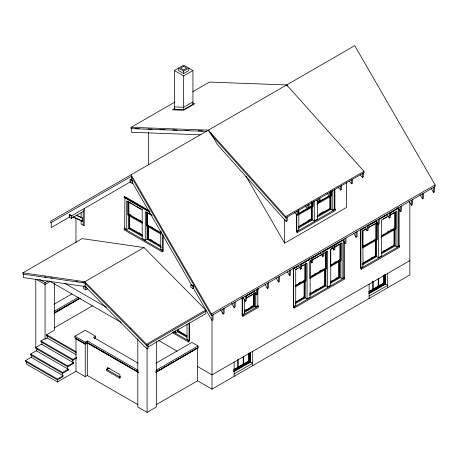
<?xml version="1.0" encoding="UTF-8"?>
<svg xmlns="http://www.w3.org/2000/svg" width="458" height="458" viewBox="0 0 458 458"><rect width="100%" height="100%" fill="white"/><g stroke="black" fill="none" stroke-linecap="round" stroke-linejoin="round"><path stroke-width="0.69" d="M83.184 225.221L83.184 211.539L84.215 209.753M174.384 70.543L183.658 65.185L192.933 70.543L192.933 104.275L183.658 109.628L174.384 109.29L174.384 70.543L183.658 75.896L192.933 70.543M183.658 71.139L188.811 68.162L188.811 70.543L183.658 73.515L178.506 70.543L178.506 68.162L183.658 71.139L183.658 73.515M206.249 131.377L131.102 128.635L131.102 127.324L174.887 102.042M192.772 91.72L209.421 82.108L286.708 84.925L363.995 171.349L363.995 172.66L285.678 217.882L210.531 133.845L208.39 130.141L131.102 127.324M131.102 128.635L131.618 128.337L131.618 132.282L200.341 134.784M174.807 108.477L172.42 109.851L183.561 110.258L194.896 103.714L192.807 103.64M192.933 101.894L183.658 107.252L174.384 106.914M83.184 211.539L71.334 218.38L69.273 217.189L69.273 214.808L69.788 214.51L71.849 215.701M132.648 182.977L132.133 183.274L130.072 182.084L130.072 179.708L130.587 179.41L132.648 180.601L132.648 182.977L191.387 284.716L193.448 285.906L193.448 288.288L211.997 320.417L213.027 319.821L213.027 314.772M210.531 133.845L211.046 133.547M69.788 216.892L51.239 227.603L51.239 222.554M71.334 218.38L71.334 215.999L130.587 181.792M130.072 179.708L132.133 180.899L132.648 180.601M149.909 212.289L124.147 197.415L124.147 196.82L124.662 196.522L149.199 210.691M124.147 197.415L124.662 197.117M124.919 197.266L124.662 228.353L126.723 229.544L128.526 228.502L142.129 236.357M205.814 311.28L146.56 345.492L84.73 283.021L22.9 274.096L22.9 272.825L82.154 238.618L143.984 247.543L205.814 310.014L205.814 313.661L148.106 346.981M132.156 203.827L128.526 201.732L128.526 214.521L129.299 214.075L130.507 214.773M163.048 235.452L163.048 251.408L162.275 251.854L124.147 229.842L124.147 228.651L124.919 228.204M129.299 215.266L129.299 228.055L129.688 227.832L142.386 235.166M39.6 279.495L45.056 282.643L48.061 280.909M147.848 224.786L147.075 225.227L160.987 233.259L160.987 231.13M35.964 279.18L45.056 284.429L50.512 281.281M126.723 229.544L126.723 200.988L142.18 209.907L142.18 238.469L145.272 240.255L147.075 239.213L161.296 247.423M147.848 226.687L147.848 238.767L148.621 238.32L148.621 226.241M22.9 272.825L84.73 281.75L143.984 247.543M84.73 283.021L85.245 282.723L85.245 286.536M87.512 288.798L85.761 289.811L83.7 288.62L83.7 286.239L84.215 285.941L86.276 287.132L86.276 287.578L147.075 349.007L148.106 348.412L148.106 344.599M54.021 304.244L71.952 293.887M83.7 286.239L85.761 287.429L86.276 287.132M54.021 311.383L78.135 297.46M55.618 311.944L67.984 304.805M69.221 304.095L71.076 303.024M72.312 302.309L76.641 299.807M77.877 299.097L79.114 298.381M54.021 313.163L79.99 298.175M124.147 228.651L162.275 250.663L163.048 250.217M54.382 313.255L80.35 298.261M54.124 327.98L92.459 305.847M76.28 352.729L46.602 335.594L46.602 334.701L54.33 330.241L54.33 283.445M46.602 335.594L47.117 335.296L47.117 337.975L76.177 354.755M75.971 338.571L75.971 357.011L76.486 357.309L76.486 358.202L72.879 360.286L40.934 341.84L40.934 340.952L44.541 338.868L45.056 339.166L47.117 337.975M30.629 354.04L36.297 350.765L68.242 369.211L68.242 370.104L62.574 373.373L30.629 354.933L30.629 354.04L62.574 372.48L68.242 369.211M25.476 360.583L31.144 357.309L63.09 375.755L63.09 376.648L57.422 379.922L25.476 361.476L25.476 360.583L57.422 379.029L63.09 375.755M138.11 372.062L87.306 342.733L85.245 343.924L74.94 337.975L74.94 336.189L85.245 330.241L95.55 336.189L95.55 337.975L94.52 338.571M285.678 217.882L285.678 216.565L363.995 171.349M319.358 201.022L321.173 199.974M298.175 213.703L307.85 208.115M309.058 207.417L312.087 205.671L312.087 202.115M317.325 202.642L318.533 201.944M319.747 201.245L329.422 195.658M312.47 202.339L312.47 205.894L298.559 213.926L298.559 209.661M317.108 203.215L331.02 195.182L331.02 190.923M211.401 134.165L217.47 144.671L286.193 221.523L287.223 220.928L287.223 216.989M294.305 212.123L297.087 215.237L298.118 214.642L298.118 210.697M305.2 205.831L307.982 208.945L309.013 208.35L309.013 204.405M316.558 200.06L318.877 202.654L319.907 202.058L319.907 198.119M326.983 193.253L329.766 196.368L330.796 195.772L330.796 191.828M337.878 186.967L340.66 190.076L341.691 189.48L341.691 185.542M349.236 181.196L351.555 183.784L352.586 183.194L352.586 179.25M360.08 174.847L362.45 177.498L363.48 176.903L363.48 172.958M298.404 214.905L313.243 206.34L313.243 201.48M316.953 204.199L331.792 195.629L331.792 191.467M74.94 336.189L85.245 342.137L87.306 340.952L138.11 370.282M95.55 336.189L93.489 337.38L138.093 363.131M193.448 288.288L192.933 288.586L190.871 287.395L190.871 285.013L191.387 284.716M190.871 285.013L192.933 286.204L193.448 285.906M307.902 220.727L310.925 218.981M319.798 213.863L323.422 211.768M298.61 226.538L311.314 219.205L311.698 219.428L311.698 206.638M317.159 215.833L329.863 208.499L329.863 196.413M298.393 227.111L311.698 219.428M316.942 216.405L330.247 208.722L330.247 195.927M298.25 228.084L312.47 219.874L314.274 220.916L317.365 219.13L317.365 200.57M317.417 217.018L331.02 209.169L332.823 210.205L334.884 209.02L334.884 189.331M40.934 340.952L72.879 359.393L76.486 357.309M296.498 230.884L297.271 231.33L335.399 209.317L335.399 210.503L297.271 232.521L296.498 232.074L296.498 214.006M73.394 362.667L41.449 344.221L35.781 347.496L67.727 365.936L73.394 362.667L73.394 363.56L67.727 366.829L35.781 348.389L35.781 279.191M245.952 176.153L284.647 243.181L346.477 207.485L346.477 182.439M26.507 361.476L26.507 364.156L57.422 382.001L75.971 371.295L85.245 376.648L87.306 375.457L138.007 404.729M146.56 345.492L146.56 344.221L205.814 310.014M107.401 369.211L107.401 367.425L119.767 374.564L120.282 377.839L119.767 378.136L106.371 370.402L106.371 369.211L106.886 368.913L107.401 369.211L109.118 368.221M173.817 331.701L175.672 332.771L177.475 331.729L187.019 337.237M178.248 329.147L178.248 331.283L179.021 330.836M211.481 315.665L211.481 313.982L435.1 184.877L354.721 45.657L50.723 221.168L50.723 222.851L131.102 176.445L211.481 315.665L435.1 186.561L435.1 184.877M246.106 295.971L249.816 293.83M251.053 293.114L252.908 292.044M293.664 268.514L297.356 266.379M301.667 263.894L302.898 263.178M304.135 262.468L305.366 261.758M306.597 261.049L308.44 259.984M312.751 257.493L313.988 256.783M315.219 256.068L320.76 252.873M323.835 251.093L331.844 246.473M334.306 245.047L338.617 242.563M339.847 241.847L341.078 241.137M360.904 229.693L363.978 227.918M368.284 225.433L369.514 224.723M370.745 224.014L376.276 220.819M378.737 219.399L383.043 216.909M384.273 216.199L385.504 215.489M389.81 213.004L391.04 212.294M392.266 211.585L394.115 210.52M395.34 209.81L398.42 208.035M243.627 297.7L242.397 298.41L241.881 298.112M246.083 296.28L254.682 291.317M257.138 289.897L258.369 289.187L258.369 288.592L257.854 288.294M298.582 265.972L293.664 268.812L293.149 268.514L293.149 267.919L293.664 268.216L293.664 306.591L295.725 305.4L295.725 269.705L299.898 267.295M301.656 264.197L309.642 259.583M312.717 257.814L320.703 253.2M323.777 251.425L332.382 246.456M334.838 245.036L343.443 240.072M365.198 227.511L360.904 229.99L360.389 229.693L360.389 229.097L360.904 229.395L360.904 267.77L362.965 266.579L362.965 230.884L366.056 229.097M368.266 225.742L376.241 221.14M378.692 219.72L387.892 214.407M389.735 213.348L398.935 208.035M246.644 297.74L253.377 293.853M295.467 269.556L297.912 268.142M302.2 265.669L303.419 264.964M312.35 259.806L318.493 256.262M319.724 255.553L320.955 254.843M331.117 248.975L332.949 247.915M334.787 246.856L339.069 244.383M363.314 230.385L365.129 229.338M368.152 227.592L369.967 226.544M371.175 225.846L374.804 223.75M383.071 218.976L386.701 216.88M389.724 215.134L394.561 212.34M246.249 298.267L255.793 292.759L255.793 307.037L254.763 306.442L244.618 312.299M301.69 266.258L307.06 263.161L307.06 298.856L305.257 297.815L295.713 303.328M311.36 260.676L310.152 261.375L310.152 297.07L307.06 298.856M312.568 259.978L322.232 254.396M323.44 253.703L327.67 251.259L327.67 286.96L325.867 285.918L309.556 295.336M333.149 248.099L330.762 249.473L330.762 285.174L327.67 286.96M334.34 247.406L342.097 242.929L342.097 278.63L340.294 277.588L330.149 283.445M367.911 228.027L377.804 222.313M388.315 216.245L381.514 220.172L381.514 255.873L378.423 257.654L376.619 256.617L362.398 264.827M390.17 215.174L396.971 211.247L396.971 246.948L395.168 245.906L381.566 253.761M220.579 309.694L223.075 314.016L224.105 313.427L224.105 308.377M231.679 303.339L234.153 307.621L235.183 307.026L235.183 301.982M243.112 297.557L245.23 301.227L246.261 300.631L246.261 295.582M253.835 290.549L256.308 294.832L257.339 294.236L257.339 289.187M264.913 284.155L267.386 288.437L268.417 287.842L268.417 282.792M275.991 277.754L278.464 282.042L279.495 281.447L279.495 276.397M287.424 271.972L289.542 275.642L290.572 275.052L290.572 270.002M298.501 265.577L300.62 269.247L301.65 268.651L301.65 263.608M309.224 258.57L311.698 262.852L312.728 262.257L312.728 257.207M320.302 252.175L322.775 256.457L323.806 255.862L323.806 250.812M331.735 246.387L333.853 250.062L334.884 249.467L334.884 244.417M342.813 239.992L344.931 243.667L345.962 243.072L345.962 238.023M353.891 233.597L356.009 237.267L357.04 236.677L357.04 231.628M364.969 227.202L367.087 230.872L368.118 230.277L368.118 225.233M376.047 220.808L378.165 224.477L379.195 223.882L379.195 218.832M387.125 214.413L389.243 218.082L390.273 217.487L390.273 212.438M397.847 207.405L400.321 211.688L401.351 211.092L401.351 206.043M408.925 201.005L411.399 205.293L412.429 204.697L412.429 199.648M419.98 194.57L422.476 198.898L423.507 198.303L423.507 193.253M431.058 188.175L433.554 192.497L434.585 191.902L434.585 186.858M106.371 369.211L119.767 376.945L120.282 376.648M173.158 331.913L188.553 340.804L189.326 340.357M172.54 332.748L188.553 341.989L189.326 341.542L189.326 323.434M244.652 310.495L246.484 309.436M250.16 307.318L253.217 305.549M244.423 311.074L253.6 305.772L253.99 305.996L253.99 293.504M244.2 311.646L253.99 305.996M156.041 363.142L191.902 342.435L198.085 346.008L198.085 347.794L156.041 372.068M255.793 307.037L257.854 305.847L257.854 289.187M242.139 314.623L242.912 315.07L258.369 306.144L258.369 307.335L242.912 316.26L242.139 315.814L242.139 297.963L242.397 298.112M298.977 282.998L300.202 282.288M314.033 274.302L315.264 273.592M319.564 271.113L320.795 270.403M334.626 262.417L335.851 261.707M363.142 245.952L364.356 245.253M387.743 231.748L388.951 231.05M390.159 230.351L391.372 229.653M295.691 285.34L304.868 280.038L305.257 280.262L305.257 263.905M310.123 277.01L325.478 268.142L325.867 268.365L325.867 252.003M330.728 265.113L339.905 259.812L339.905 244.16M381.474 235.813L394.779 228.13L394.779 212.483M295.467 285.918L305.257 280.262M325.867 268.365L309.894 277.588L309.894 261.226M376.23 222.479L376.23 238.841L362.324 246.873L362.707 247.097L376.619 239.065L376.619 222.703M381.256 236.385L395.168 228.353L395.168 211.991M295.885 286.565L306.03 280.708L306.03 263.264M309.728 278.579L326.64 268.812L326.64 251.362M330.327 266.682L341.067 260.482L341.067 243.032M362.553 248.076L377.392 239.511L377.392 222.061M381.102 237.37L395.941 228.8L395.941 212.048M156.041 370.282L198.085 346.008M155.783 371.919L160.111 369.417M161.348 368.707L165.676 366.205M166.912 365.49L174.332 361.207M175.569 360.492L179.897 357.996M181.133 357.28L196.591 348.355M155.783 372.514L198.085 347.794M309.579 293.538L310.805 292.828M315.104 290.343L316.335 289.633M330.184 281.641L331.403 280.931M335.691 278.458L336.911 277.754M371.444 257.82L372.652 257.121M383.34 250.95L384.548 250.251M295.53 302.091L304.095 297.145L304.095 281.498M309.963 293.761L324.705 285.248L324.705 269.596M330.567 281.865L339.132 276.918L339.132 261.266M362.759 263.281L375.457 255.948L375.457 240.295M381.308 252.57L394.006 245.236L394.006 229.584M295.92 302.314L304.484 297.368L304.484 281.006M309.734 294.339L325.094 285.471L325.094 269.109M330.344 282.437L339.521 277.142L339.521 261.489M362.541 263.854L375.846 256.171L375.846 239.809M381.09 253.142L394.395 245.459L394.395 229.097M342.097 278.63L344.158 277.439L344.158 241.475M396.971 246.948L399.033 245.757L399.033 208.384M293.406 306.442L294.179 306.889L344.674 277.737L344.674 278.928L294.179 308.079L293.406 307.633L293.406 268.365M360.646 267.621L361.419 268.067L399.548 246.055L399.548 247.246L361.419 269.258L360.646 268.812L360.646 229.544M156.144 404.729L197.57 380.81L211.997 389.14L409.853 274.909L409.853 202.087M137.801 338.8L137.801 406.99L147.075 412.343L156.35 406.99L156.35 341.639M409.853 260.631L211.997 374.862L197.57 366.532M233.843 369.537L248.705 360.956L249.095 361.179L249.095 352.941M368.839 291.597L383.701 283.015L384.09 283.239L384.09 275M233.735 370.047L249.095 361.179M368.73 292.107L384.09 283.239M233.557 371.043L250.125 361.774L250.125 352.494M369.159 292.754L385.121 283.834L385.121 274.554M233.815 371.192L250.125 361.774M368.81 293.252L385.121 283.834M233.946 371.707L250.641 362.072L252.701 363.263L234.153 373.968M368.942 293.773L385.636 284.132L387.697 285.323L369.148 296.034M135.162 128.469L139.415 128.624M147.923 128.933L152.176 129.087M159.974 129.374L164.937 129.551M172.735 129.837L176.988 129.992M185.496 130.301L189.04 130.433M198.257 130.765L202.51 130.925M44.495 276.844L45.897 277.044M50.815 277.754L52.223 277.96M76.114 281.407L77.517 281.607M82.434 282.317L83.843 282.523M76.767 215.346L82.669 218.163L82.669 221.357L72.879 216.892M75.971 215.105L82.669 218.163M73.074 216.857L82.669 221.357M394.395 227.907L395.168 228.353M331.02 195.182L330.636 194.959L330.636 191.41M399.548 246.055L398.775 245.608L398.775 209.644M335.399 209.317L334.626 208.871L334.626 189.183M393.622 245.013L394.395 245.459M329.474 208.276L330.247 208.722M362.324 230.511L362.707 230.735L362.707 247.097M376.619 239.065L375.846 238.618L375.846 222.966M312.47 205.894L311.698 205.447L311.698 201.892M375.073 255.724L375.846 256.171M339.521 259.589L340.294 260.035L330.504 265.686L330.504 249.324M344.674 277.737L343.901 277.29L343.901 242.03M339.521 277.142L338.748 276.695L338.748 261.043M324.321 285.025L325.094 285.471M303.711 296.921L304.484 297.368M124.147 196.82L149.297 211.338M125.274 197.77L138.19 205.224M139.421 205.94L143.726 208.424M144.957 209.134L146.8 210.199M148.031 210.909L149.262 211.619M133.364 204.526L134.578 205.224M135.786 205.923L142.438 209.758M147.682 212.787L151.913 215.231M152.073 215.621L145.272 211.693L145.272 240.255M139.581 220.012L140.789 220.71M151.478 226.882L152.686 227.58M142.22 221.981L128.91 214.298L128.91 202.218M160.769 232.687L147.459 225.01L147.459 212.924M257.854 288.889L258.369 289.187M128.526 214.521L142.438 222.554M141.974 223.178L127.753 214.968L127.753 201.085M161.142 234.244L146.302 225.674L146.302 211.796M139.146 232.847L140.354 233.546M151.043 239.717L152.251 240.416M160.935 245.877L148.237 238.544L148.237 226.464M129.299 228.055L142.003 235.389M147.848 238.767L161.153 246.45M257.596 305.698L258.369 306.144M241.881 297.517L242.397 297.815L242.397 314.772L244.458 313.581L244.458 299.303M69.273 214.808L71.334 215.999M187.202 336.006L178.637 331.06L178.637 328.924M178.248 331.283L186.812 336.229M197.827 348.24L197.57 348.091L197.57 380.81M64.79 283.33L106.29 307.289M158.485 340.397L176.994 351.086M49.281 280.92L121.164 322.421M89.15 343.506L87.306 342.435L85.245 343.626L75.456 337.975L75.456 338.571L85.245 344.221L87.306 343.031L138.373 372.514M90.381 344.216L91.611 344.926M92.842 345.635L97.153 348.12M98.378 348.83L100.228 349.895M101.458 350.605L105.764 353.095M106.995 353.805L124.839 364.104M126.07 364.814L127.301 365.524M128.532 366.24L130.375 367.305M131.606 368.014L132.837 368.724M134.068 369.434L138.373 371.919M46.602 334.701L76.28 351.836M76.486 358.202L75.971 357.904L75.971 371.295M72.879 363.263L73.394 363.56M67.727 369.806L68.242 370.104M84.73 281.75L146.56 344.221M129.986 327.928L130.988 328.941M208.39 130.141L285.678 216.565M286.708 84.925L287.424 86.156M131.102 174.761L211.481 313.982M433.554 187.454L433.554 192.497M422.476 193.849L422.476 198.898M411.399 200.243L411.399 205.293M400.321 206.638L400.321 211.688M395.168 229.057L395.168 245.906M389.243 213.033L389.243 218.082M387.697 273.42L387.697 287.704M385.636 274.331L385.636 284.132M384.863 274.405L384.863 283.685M383.701 275.464L383.701 283.015M378.72 278.338L378.72 285.895M378.423 224.099L378.423 257.654M378.205 278.636L378.205 286.187M378.165 219.428L378.165 224.477M376.619 239.763L376.619 256.617M373.224 281.515L373.224 289.067M372.709 281.126L372.709 289.364M369.148 284.132L369.148 298.41M367.087 225.828L367.087 230.872M362.45 173.553L362.45 177.498M361.419 268.067L361.419 269.258M356.009 232.223L356.009 237.267M351.555 179.845L351.555 183.784M344.931 238.618L344.931 243.667M340.66 186.137L340.66 190.076M340.294 243.673L340.294 277.588M333.853 245.013L333.853 250.062M332.823 190.219L332.823 210.205M331.02 195.887L331.02 209.169M329.766 192.423L329.766 196.368M325.867 269.069L325.867 285.918M325.478 251.78L325.478 268.142M322.775 251.408L322.775 256.457M318.877 198.715L318.877 202.654M314.274 200.925L314.274 220.916M312.47 206.592L312.47 219.874M311.698 257.802L311.698 262.852M311.314 207.125L311.314 219.205M307.982 205.001L307.982 208.945M305.257 280.966L305.257 297.815M304.868 264.392L304.868 280.038M300.62 264.197L300.62 269.247M298.816 209.85L298.816 229.842L296.755 231.032L296.755 214.859M297.271 231.33L297.271 232.521M297.087 211.293L297.087 215.237M294.179 306.889L294.179 308.079M289.542 270.598L289.542 275.642M286.193 217.584L286.193 221.523M284.647 219.571L284.647 243.181M278.464 276.993L278.464 282.042M267.386 283.387L267.386 288.437M256.308 289.782L256.308 294.832M254.763 292.88L254.763 306.442M253.6 293.973L253.6 305.772M252.701 351.36L252.701 365.639M250.641 352.271L250.641 362.072M249.868 353.055L249.868 361.625M248.705 353.404L248.705 360.956M245.23 296.177L245.23 301.227M243.725 356.278L243.725 363.829M243.209 356.576L243.209 364.127M242.912 315.07L242.912 316.26M238.229 359.456L238.229 367.007M237.713 359.748L237.713 367.305M234.153 302.572L234.153 307.621M234.153 362.072L234.153 376.35M223.075 308.973L223.075 314.016M211.997 315.367L211.997 389.14M192.933 286.204L192.933 288.586M189.068 322.873L189.068 340.506L187.007 339.315L187.007 324.321M188.553 340.804L188.553 341.989M183.658 75.896L183.658 109.628M177.475 329.623L177.475 331.729M175.672 330.624L175.672 332.771M162.79 234.193L162.79 250.366L160.729 249.175L160.729 231.33M162.275 250.663L162.275 251.854M148.621 132.448L148.621 164.645M147.075 212.438L147.075 239.213M147.075 345.195L147.075 412.343M132.133 180.899L132.133 183.274M131.618 176.788L131.618 180.005M129.688 215.752L129.688 227.832M128.526 215.22L128.526 228.502M119.767 376.945L119.767 378.136M95.035 337.975L95.035 338.571M87.306 340.952L87.306 375.457M85.761 287.429L85.761 289.811M85.245 342.137L85.245 376.648M84.215 208.562L84.215 225.817L81.123 224.031L81.123 219.926M84.215 285.941L84.215 286.387L23.415 277.611L23.415 273.798M81.123 212.398L81.123 217.876M75.971 218.105L75.971 242.78M72.879 359.393L72.879 362.37M67.727 365.936L67.727 368.913M62.574 372.48L62.574 375.457M57.422 379.029L57.422 382.001M45.056 282.643L45.056 284.429M45.056 284.544L45.056 339.166M41.964 342.51L41.964 344.519M36.812 348.389L36.812 351.063M31.659 354.933L31.659 357.606M183.658 66.376L180.566 68.162L183.658 69.948L186.749 68.162L183.658 66.376"/></g></svg>
